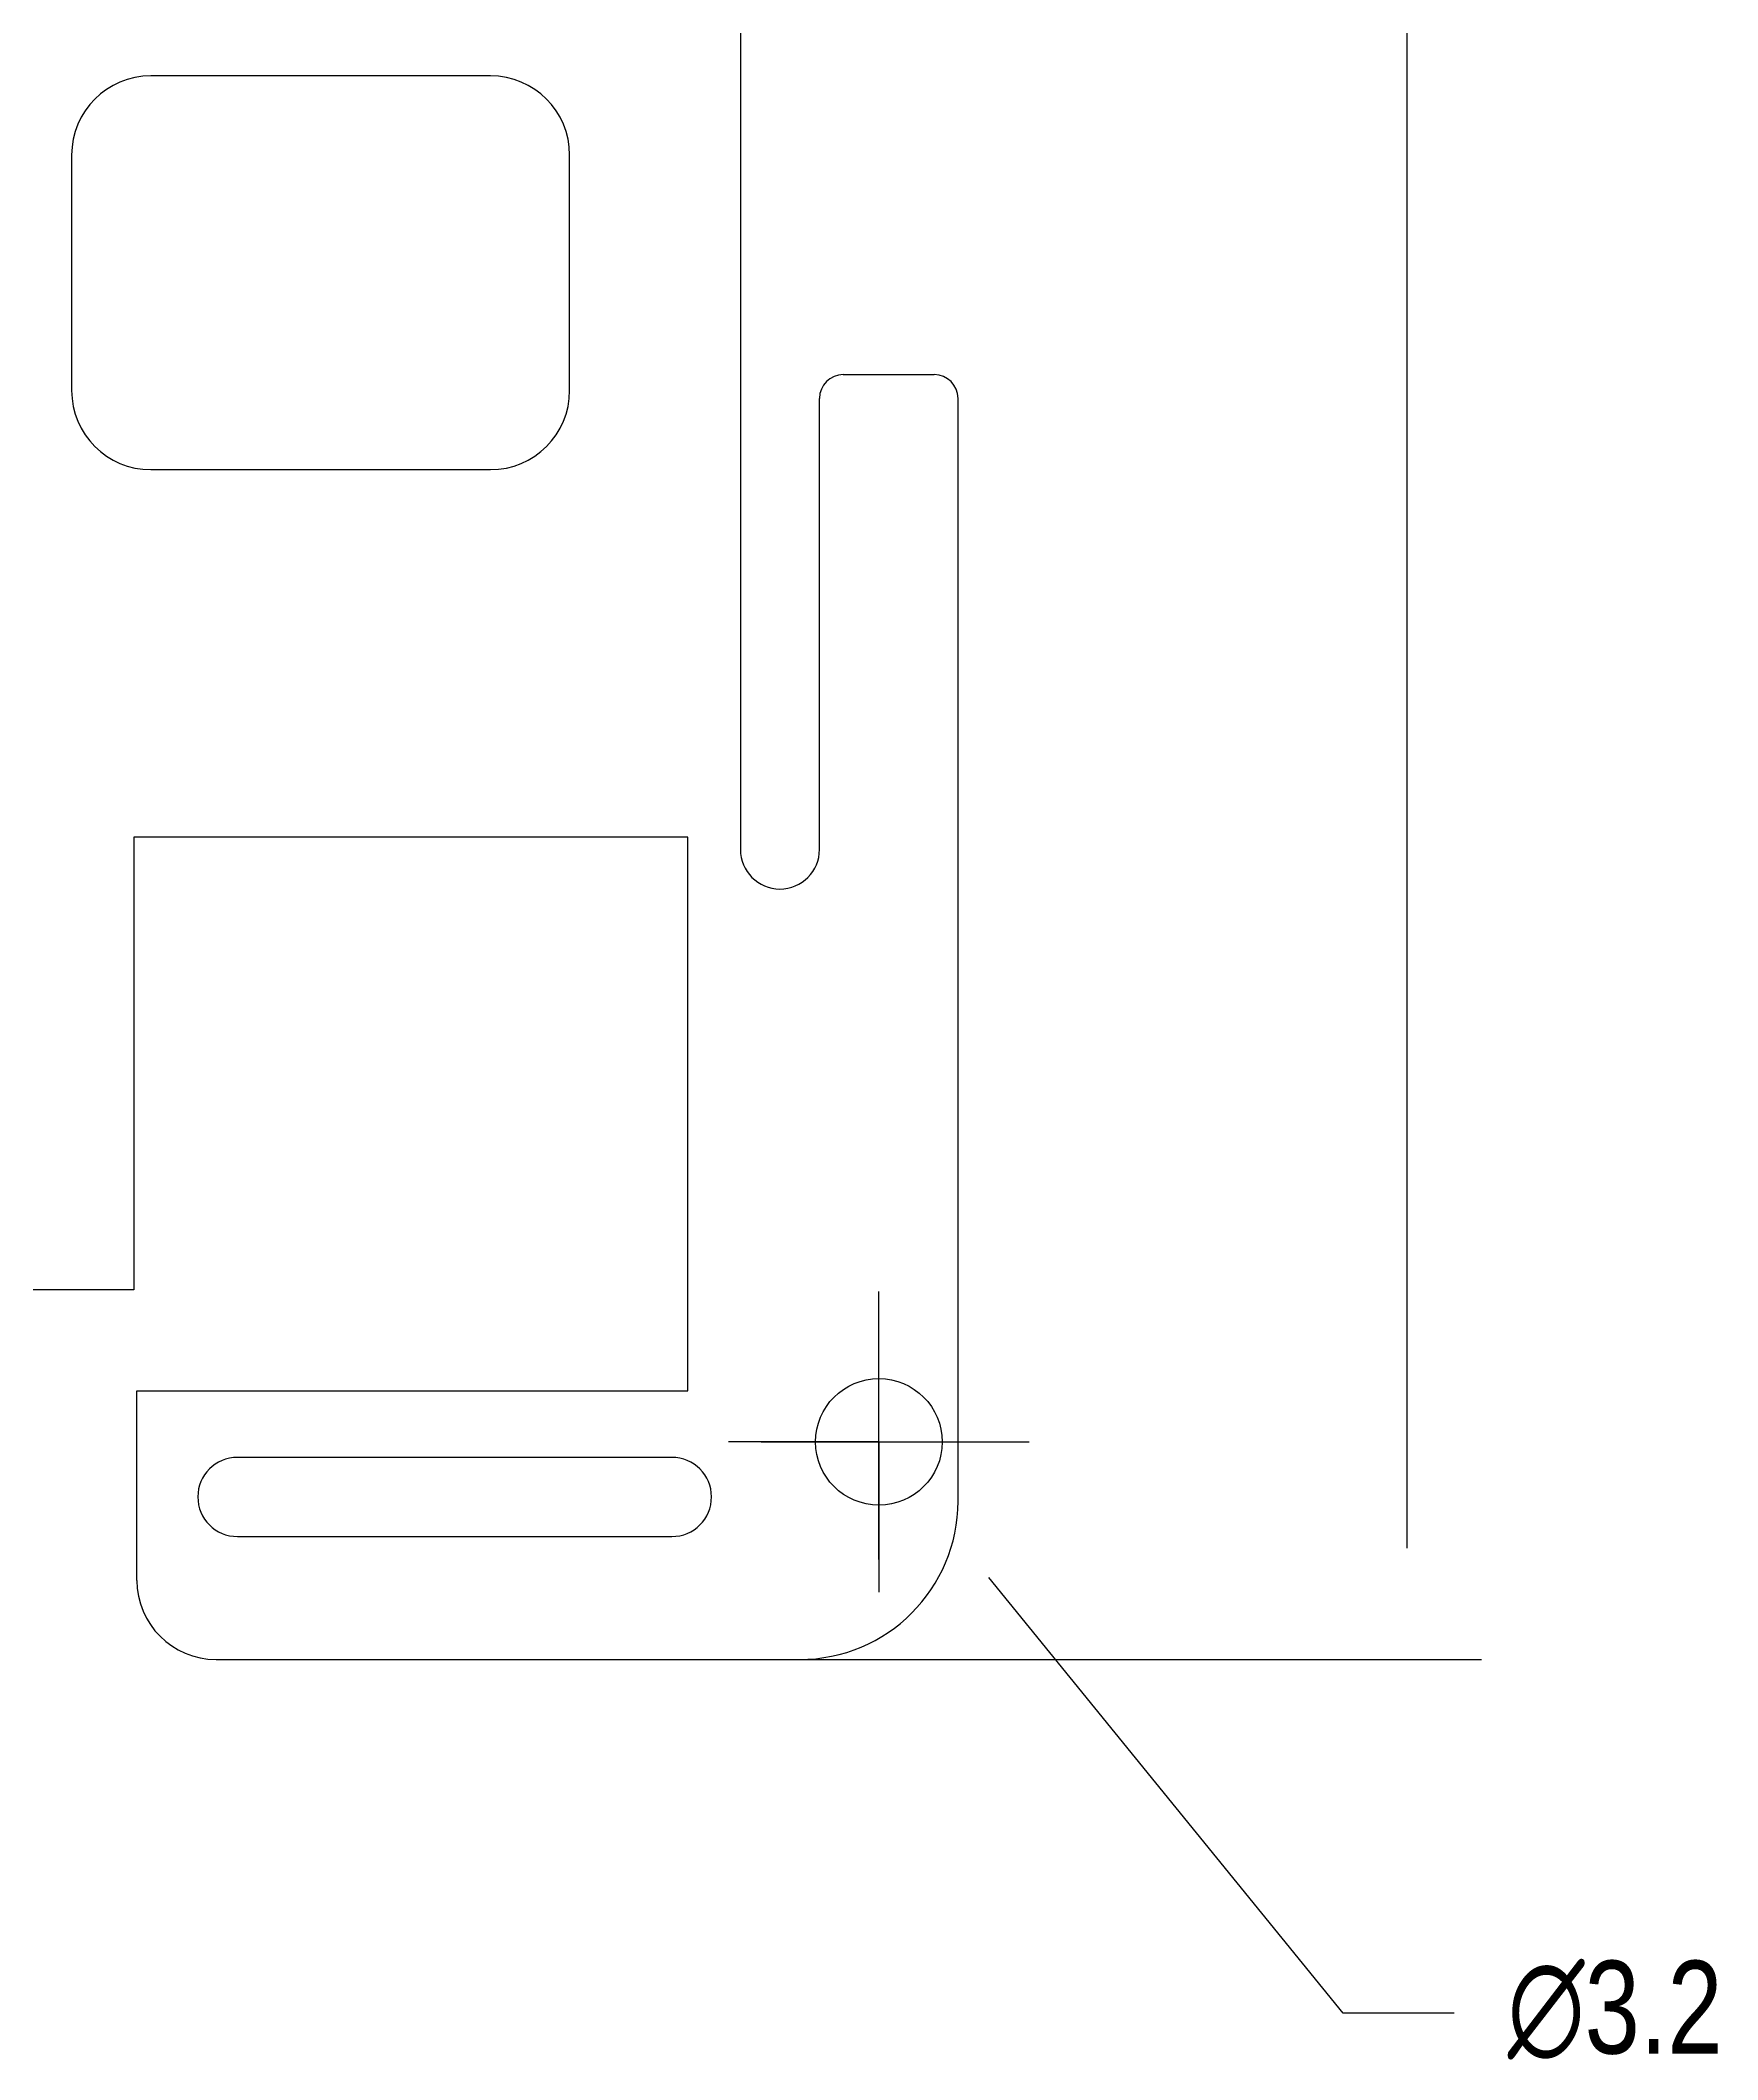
# Model space of a CAD drawing. Header units: millimetres. Extents: x -710 to -53, y 215 to 679.
# Drawn here: x -261.9 to -219.6, y 395.1 to 446.2 of the extents above; entities that cross this region are included whole.
import ezdxf

# ---------------------------------------------------------------- set-up
doc = ezdxf.new("R2010")
doc.units = ezdxf.units.MM
doc.header["$MEASUREMENT"] = 0
doc.layers.get('0').update_dxf_attribs({"lineweight": 0})
doc.layers.add('10', color=7, linetype='Continuous', lineweight=0)
doc.layers.add('标注线', color=7, linetype='Continuous', lineweight=0)

# ---------------------------------------------------------------- blocks, each defined once
blk = doc.blocks.new('Block_6')
at = {"color": 18, "lineweight": 25, "true_color": 0x000000}
for p, q in [((-227.397, 408.056), (-227.397, 468.904)), ((-242.789, 405.243), (-225.522, 405.243))]:
    blk.add_line(p, q, dxfattribs=at)
blk = doc.blocks.new('Block_8')
at = {"color": 18, "lineweight": 25, "true_color": 0x000000}
for p, q in [((-240.746, 407.773), (-240.746, 413.713)), ((-243.716, 410.743), (-237.776, 410.743)), ((-229.017, 396.302), (-237.964, 407.318)), ((-226.205, 396.302), (-229.017, 396.302))]:
    blk.add_line(p, q, dxfattribs=at)
at = {"insert": (-224.855, 395.13), "char_height": 0.2, "attachment_point": 7}
blk.add_mtext('\\C18;\\c0;\\FMyriad Pro|b0|i0|c1;\\H2.343751;\\W0.800000;∅3.2', dxfattribs=at)

msp = doc.modelspace()

# ---------------------------------------------------------------- linework, layer by layer
at = {"color": 18, "lineweight": 25, "true_color": 0x000000}
for p, q in [((-238.746, 409.243), (-238.746, 437.116)), ((-245.572, 426.029), (-259.572, 426.029)), ((-259.572, 426.029), (-259.572, 414.583)), ((-245.572, 412.029), (-245.572, 426.029)), ((-259.572, 414.583), (-264.622, 414.583)), ((-259.494, 407.243), (-259.494, 412.029)), ((-259.494, 412.029), (-245.572, 412.029)), ((-257.494, 405.243), (-242.746, 405.243))]:
    msp.add_line(p, q, dxfattribs=at)
msp.add_circle((-240.746, 410.743), 1.6, dxfattribs=at)
for points in [[(-242.746, 405.243), (-240.537, 405.243), (-238.746, 407.034), (-238.746, 409.243)], [(-259.494, 407.243), (-259.494, 406.139), (-258.599, 405.243), (-257.494, 405.243)]]:
    msp.add_open_spline(points, degree=3, dxfattribs=at)
at = {"layer": '10', "color": 18, "lineweight": 25, "true_color": 0x000000}
for p, q in [((-240.746, 413.243), (-240.746, 414.543)), ((-240.746, 410.743), (-240.746, 413.243)), ((-243.246, 410.743), (-244.546, 410.743)), ((-240.746, 410.743), (-243.246, 410.743)), ((-240.746, 410.743), (-240.746, 408.243)), ((-240.746, 410.743), (-238.246, 410.743)), ((-238.246, 410.743), (-236.946, 410.743)), ((-240.746, 408.243), (-240.746, 406.943))]:
    msp.add_line(p, q, dxfattribs=at)
at = {"layer": '标注线', "color": 18, "lineweight": 25, "true_color": 0x000000}
for p, q in [((-244.246, 465.716), (-244.246, 425.716)), ((-241.646, 437.716), (-239.346, 437.716)), ((-242.246, 425.716), (-242.246, 437.116)), ((-245.975, 410.352), (-256.954, 410.352)), ((-256.954, 408.352), (-245.975, 408.352))]:
    msp.add_line(p, q, dxfattribs=at)
for points, knots in [([(-259.143, 445.267), (-259.143, 445.267), (-250.559, 445.267), (-250.559, 445.267), (-249.454, 445.267), (-248.559, 444.372), (-248.559, 443.267), (-248.559, 443.267), (-248.559, 437.315), (-248.559, 437.315), (-248.559, 436.21), (-249.454, 435.315), (-250.559, 435.315), (-250.559, 435.315), (-259.143, 435.315), (-259.143, 435.315), (-260.247, 435.315), (-261.143, 436.21), (-261.143, 437.315), (-261.143, 437.315), (-261.143, 443.267), (-261.143, 443.267), (-261.143, 444.372), (-260.247, 445.267), (-259.143, 445.267)], [0, 0, 0, 0, 1, 1, 1, 2, 2, 2, 3, 3, 3, 4, 4, 4, 5, 5, 5, 6, 6, 6, 7, 7, 7, 8, 8, 8, 8]), ([(-244.246, 425.716), (-244.246, 425.163), (-243.798, 424.716), (-243.246, 424.716), (-242.694, 424.716), (-242.246, 425.163), (-242.246, 425.716)], [0, 0, 0, 0, 1, 1, 1, 2, 2, 2, 2]), ([(-256.954, 410.352), (-257.507, 410.352), (-257.954, 409.905), (-257.954, 409.352), (-257.954, 408.8), (-257.507, 408.352), (-256.954, 408.352)], [0, 0, 0, 0, 1, 1, 1, 2, 2, 2, 2]), ([(-245.975, 408.352), (-245.423, 408.352), (-244.975, 408.8), (-244.975, 409.352), (-244.975, 409.905), (-245.423, 410.352), (-245.975, 410.352)], [0, 0, 0, 0, 1, 1, 1, 2, 2, 2, 2])]:
    msp.add_open_spline(points, degree=3, knots=knots, dxfattribs=at)
for points in [[(-241.646, 437.716), (-241.977, 437.716), (-242.246, 437.447), (-242.246, 437.116)], [(-238.746, 437.116), (-238.746, 437.447), (-239.014, 437.716), (-239.346, 437.716)]]:
    msp.add_open_spline(points, degree=3, dxfattribs=at)

# ---------------------------------------------------------------- block references
for name in ['Block_6', 'Block_8']:
    msp.add_blockref(name, (0, 0))

doc.saveas('drawing.dxf')
